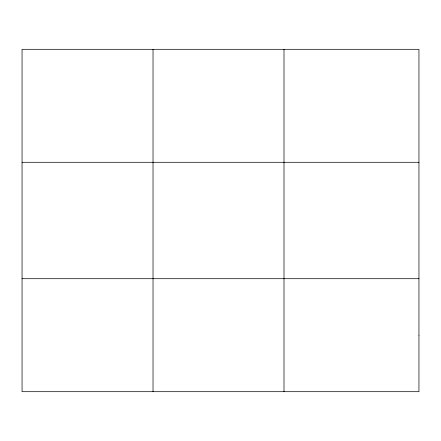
<?xml version="1.0" encoding="UTF-8"?>
<svg xmlns="http://www.w3.org/2000/svg" width="441" height="441" viewBox="0 0 441 441"><rect width="100%" height="100%" fill="white"/><g stroke="black" fill="none" stroke-linecap="round" stroke-linejoin="round"><path stroke-width="0.66" d="M153.027 49.309L153.027 391.691M284.004 49.309L284.004 391.691M22.05 162.294L418.95 162.294M22.05 278.706L418.95 278.706M418.95 335.199L418.95 391.691L22.05 391.691L22.05 49.309L418.95 49.309L418.95 335.199"/></g></svg>
